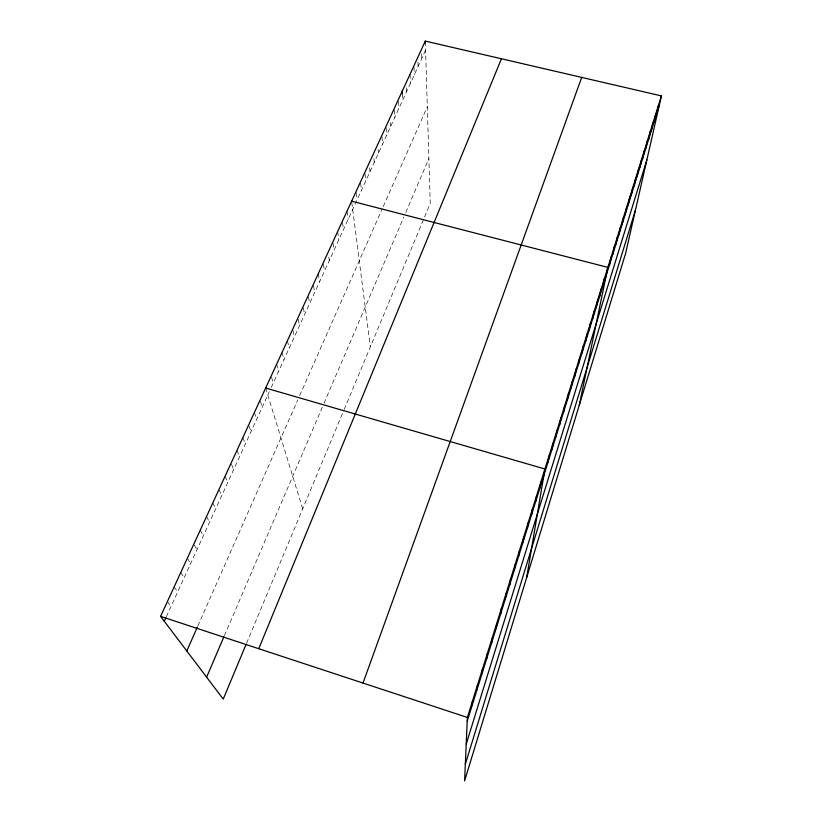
<?xml version="1.0" encoding="UTF-8"?>
<svg xmlns="http://www.w3.org/2000/svg" width="822" height="822" viewBox="0 0 822 822"><rect width="100%" height="100%" fill="white"/><g stroke="black" fill="none" stroke-linecap="round" stroke-linejoin="round"><path stroke-width="0.62" stroke-dasharray="4.11 3.08" d="M246.549 643.277L343.73 410.589M344.223 409.418L430.255 203.424L425.364 43.371M224.416 635.632L323.539 404.373M324.022 403.242L403.797 217.1M405.791 212.466L428.879 158.595M197.845 625.963L297.739 399.965M299.67 395.577L382.251 208.767M383.227 206.558L427.296 106.839M166.342 616.716L269.267 391.755M271.26 387.419L425.57 50.163M167.411 601.54L170.986 606.554M174.141 586.908L177.614 592.076M180.789 572.461L184.159 577.774M187.354 558.2L190.622 563.656M194.362 545.048L196.992 549.713M200.229 530.211L203.301 535.934M206.548 516.483L209.518 522.33M212.785 502.92L215.672 508.9M218.95 489.522L221.745 495.625M225.043 476.298L227.745 482.514M231.485 464.286L233.664 469.568M236.993 450.322L239.521 456.765M242.86 437.561L245.305 444.116M249.056 426.073L251.029 431.622M254.388 412.51L256.68 419.271M260.42 401.342L262.259 407.065M265.65 388.046L302.691 508.859M271.527 377.195L273.243 383.083M276.644 364.146L278.637 371.297M282.049 352.402L283.96 359.635M287.392 340.791L289.231 348.117M292.961 330.557L294.451 336.732M298.17 319.224L299.598 325.471M303.287 307.839L304.695 314.333M308.384 296.763L309.74 303.318M313.418 285.799L314.723 292.427M318.196 273.849L319.645 281.648M323.323 264.252L324.526 270.993M328.769 257.05L329.345 260.461M333.023 243.168L334.112 250.032M337.616 231.65L338.839 239.716M342.507 222.546L343.504 229.513M347.007 211.223L348.127 219.423M351.785 202.356L370.332 346.905M356.224 192.687L357.097 199.818M360.632 183.121L361.454 190.293M364.978 173.648L365.759 180.871M369.664 167.914L370.034 171.541M373.907 158.656L374.257 162.304M378.11 149.491L378.439 153.169M381.963 136.719L382.579 144.117M386.104 127.718L386.679 135.147M390.471 122.54L390.738 126.28M394.252 109.984L394.766 117.484M398.269 101.24L398.742 108.781M402.328 93.852L402.688 100.171M406.397 87.831L406.592 91.632M410.034 74.257L410.466 83.176M413.959 67.127L414.288 74.812M417.915 62.02L418.09 66.51M421.686 53.79L421.84 58.3"/><path stroke-width="1.23" d="M661.412 95.907L467.379 717.452L464.594 780.9L625.604 253.392L661.412 95.907L425.293 41.1L160.588 616.366L223.235 699.101L246.066 644.438M472.208 705.204L472.434 701.248M477.13 689.401L477.428 685.271M482 673.804L482.35 669.498M486.788 658.422L487.21 653.942M491.525 643.236L491.998 638.591M496.2 628.244L496.735 623.436M500.814 613.448L501.399 608.486M505.366 598.837L506.003 593.72M509.866 584.411L510.554 579.15M514.305 570.17L515.045 564.765M518.692 556.114L519.473 550.565M523.018 542.222L523.861 536.55M527.292 528.505L528.176 522.7M531.515 514.962L532.451 509.024M535.687 501.584L536.663 495.522M539.807 488.371L540.825 482.185M526.676 577.496L544.935 469.013L265.65 388.046M547.894 462.416L549.004 455.994M551.87 449.665L553.011 443.14M555.795 437.078L556.977 430.44M559.679 424.625L560.902 417.884M563.512 412.325L564.765 405.493M567.303 400.17L568.598 393.235M571.043 388.159L572.379 381.12M574.753 376.281L576.109 369.15M578.411 364.547L579.808 357.323M582.027 352.936L583.456 345.63M585.603 341.459L587.062 334.071M589.138 330.115L590.628 322.635M592.641 318.905L594.162 311.343M596.094 307.808L597.645 300.174M599.515 296.845L601.098 289.128M602.896 285.994L604.509 278.206M579.253 405.256L607.879 267.397L351.631 201.174M609.462 264.931L611.126 256.998M612.647 254.717L614.332 246.713M615.801 244.607L617.507 236.541M618.925 234.599L620.651 226.471M622.007 224.694L623.764 216.515M625.059 214.902L626.837 206.651M628.09 205.202L629.888 196.89M631.08 195.595L632.899 187.241M634.039 186.101L635.879 177.686M636.968 176.689L638.838 168.222M639.876 167.38L641.756 158.862M642.753 158.163L644.654 149.594M645.589 149.039L647.52 140.418M648.414 140.007L650.346 131.335M651.199 131.058L653.161 122.344M653.963 122.201L655.935 113.446M656.696 113.436L658.689 104.63M465.324 764.193L635.447 210.083M466.208 744.146L646.863 159.9M467.215 721.213L659.398 104.743M363.005 683.061L581.699 77.402M258.745 648.702L501.441 58.773M206.62 677.153L223.933 636.762M186.8 650.973L197.352 627.094M164.277 621.227L165.818 617.846M160.588 616.366L467.379 717.452M402.184 91.324L402.328 93.852M425.293 41.1L425.364 43.371"/></g></svg>
